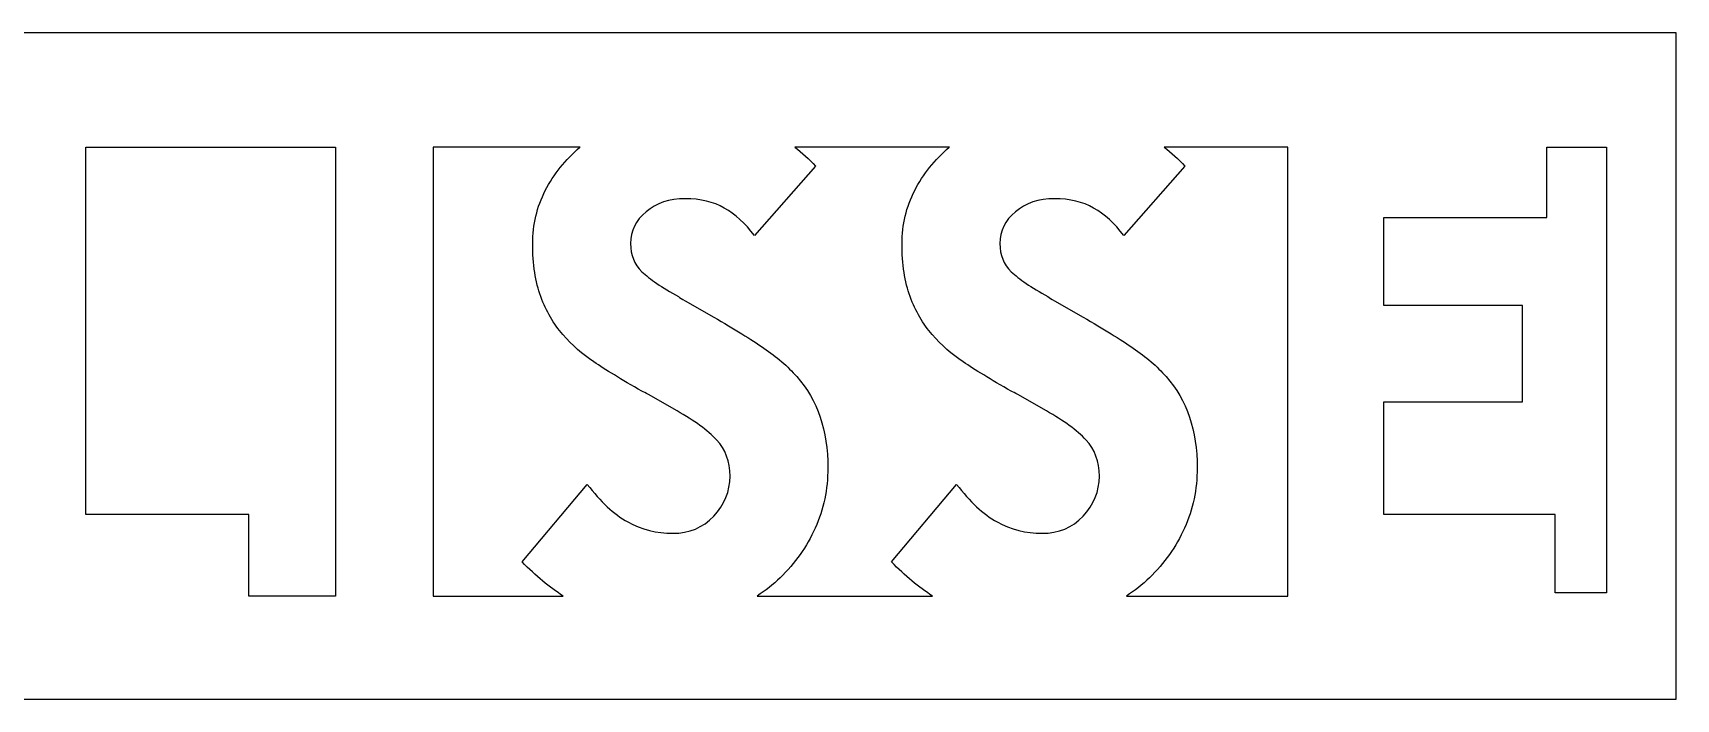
# Model space of a CAD drawing. Extents: x -1 to 338, y -185 to -55.
# Drawn here: x 245.8 to 337.4, y -184.9 to -147.8 of the extents above; entities that cross this region are included whole.
import ezdxf

# ---------------------------------------------------------------- set-up
doc = ezdxf.new("R2010")
doc.units = 0
doc.layers.add('CALQUE_1', color=7, linetype='CONTINUOUS')

msp = doc.modelspace()

# ---------------------------------------------------------------- linework, layer by layer
at = {"layer": 'CALQUE_1', "color": 250}
for points in [[(0, -147.781), (0, -184.899), (337.438, -184.899), (337.438, -147.781), (0, -147.781)], [(262.665, -179.157), (257.844, -179.157), (257.844, -174.616), (248.75, -174.616), (248.75, -154.145), (262.665, -154.145), (262.665, -179.157)], [(333.563, -178.98), (333.563, -178.98), (330.69, -178.98), (330.69, -174.616), (321.14, -174.616), (321.14, -168.341), (328.871, -168.341), (328.871, -162.975), (321.14, -162.975), (321.14, -158.064), (330.235, -158.064), (330.235, -154.145), (330.69, -154.145), (333.563, -154.145), (333.563, -154.145), (333.563, -178.98)]]:
    msp.add_lwpolyline(points, dxfattribs=at)
for points, knots in [([(283.764, -174.707), (283.157, -175.344), (282.399, -175.662), (281.49, -175.662), (280.58, -175.662), (279.739, -175.45), (278.966, -175.026), (278.193, -174.601), (277.443, -173.904), (276.715, -172.934), (276.715, -172.934), (273.077, -177.254), (273.077, -177.254), (273.839, -178.034), (274.604, -178.668), (275.371, -179.157), (275.371, -179.157), (268.121, -179.157), (268.121, -179.157), (268.121, -179.157), (268.121, -154.145), (268.121, -154.145), (268.121, -154.145), (276.317, -154.145), (276.317, -154.145), (276.313, -154.148), (276.309, -154.151), (276.306, -154.154), (275.487, -154.851), (274.843, -155.654), (274.373, -156.564), (273.903, -157.473), (273.669, -158.458), (273.669, -159.519), (273.669, -160.672), (273.82, -161.657), (274.123, -162.475), (274.426, -163.294), (274.835, -163.998), (275.351, -164.589), (275.866, -165.181), (276.442, -165.689), (277.079, -166.113), (277.716, -166.538), (278.609, -167.084), (279.762, -167.75), (279.853, -167.78), (279.974, -167.841), (280.126, -167.932), (280.126, -167.932), (281.717, -168.841), (281.717, -168.841), (282.687, -169.387), (283.422, -169.925), (283.922, -170.455), (284.423, -170.986), (284.673, -171.661), (284.673, -172.479), (284.673, -173.328), (284.369, -174.07), (283.764, -174.707)], [0, 0, 0, 0, 1, 1, 1, 2, 2, 2, 3, 3, 3, 4, 4, 4, 5, 5, 5, 6, 6, 6, 7, 7, 7, 8, 8, 8, 9, 9, 9, 10, 10, 10, 11, 11, 11, 12, 12, 12, 13, 13, 13, 14, 14, 14, 15, 15, 15, 16, 16, 16, 17, 17, 17, 18, 18, 18, 19, 19, 19, 20, 20, 20, 20]), ([(304.362, -174.707), (303.755, -175.344), (302.998, -175.662), (302.088, -175.662), (301.179, -175.662), (300.338, -175.45), (299.565, -175.026), (298.791, -174.601), (298.041, -173.904), (297.313, -172.934), (297.313, -172.934), (293.676, -177.254), (293.676, -177.254), (294.437, -178.034), (295.202, -178.668), (295.969, -179.157), (295.969, -179.157), (286.193, -179.157), (286.193, -179.157), (286.648, -178.859), (287.075, -178.521), (287.469, -178.14), (288.303, -177.337), (288.954, -176.412), (289.425, -175.367), (289.894, -174.321), (290.13, -173.207), (290.13, -172.024), (290.13, -169.933), (289.553, -168.235), (288.402, -166.931), (287.886, -166.356), (287.272, -165.825), (286.56, -165.34), (285.847, -164.855), (284.915, -164.279), (283.764, -163.612), (283.764, -163.612), (282.172, -162.702), (282.172, -162.702), (281.99, -162.611), (281.868, -162.536), (281.808, -162.475), (280.868, -161.96), (280.186, -161.498), (279.762, -161.088), (279.337, -160.679), (279.125, -160.156), (279.125, -159.519), (279.125, -158.822), (279.413, -158.231), (279.989, -157.746), (280.565, -157.261), (281.292, -157.018), (282.172, -157.018), (283.02, -157.018), (283.748, -157.193), (284.355, -157.541), (284.961, -157.89), (285.521, -158.398), (286.037, -159.065), (286.037, -159.065), (289.447, -155.2), (289.447, -155.2), (289.077, -154.812), (288.692, -154.461), (288.295, -154.145), (288.295, -154.145), (296.915, -154.145), (296.915, -154.145), (296.912, -154.148), (296.908, -154.151), (296.904, -154.154), (296.086, -154.851), (295.441, -155.654), (294.972, -156.564), (294.501, -157.473), (294.267, -158.458), (294.267, -159.519), (294.267, -160.672), (294.418, -161.657), (294.722, -162.475), (295.024, -163.294), (295.434, -163.998), (295.949, -164.589), (296.464, -165.181), (297.041, -165.689), (297.678, -166.113), (298.314, -166.538), (299.208, -167.084), (300.36, -167.75), (300.451, -167.78), (300.572, -167.841), (300.724, -167.932), (300.724, -167.932), (302.316, -168.841), (302.316, -168.841), (303.285, -169.387), (304.021, -169.925), (304.521, -170.455), (305.021, -170.986), (305.271, -171.661), (305.271, -172.479), (305.271, -173.328), (304.968, -174.07), (304.362, -174.707)], [0, 0, 0, 0, 1, 1, 1, 2, 2, 2, 3, 3, 3, 4, 4, 4, 5, 5, 5, 6, 6, 6, 7, 7, 7, 8, 8, 8, 9, 9, 9, 10, 10, 10, 11, 11, 11, 12, 12, 12, 13, 13, 13, 14, 14, 14, 15, 15, 15, 16, 16, 16, 17, 17, 17, 18, 18, 18, 19, 19, 19, 20, 20, 20, 21, 21, 21, 22, 22, 22, 23, 23, 23, 24, 24, 24, 25, 25, 25, 26, 26, 26, 27, 27, 27, 28, 28, 28, 29, 29, 29, 30, 30, 30, 31, 31, 31, 32, 32, 32, 33, 33, 33, 34, 34, 34, 35, 35, 35, 35]), ([(315.775, -179.157), (315.775, -179.157), (306.791, -179.157), (306.791, -179.157), (307.247, -178.859), (307.673, -178.521), (308.068, -178.14), (308.901, -177.337), (309.553, -176.412), (310.023, -175.367), (310.493, -174.321), (310.728, -173.207), (310.728, -172.024), (310.728, -169.933), (310.152, -168.235), (309, -166.931), (308.484, -166.356), (307.87, -165.825), (307.158, -165.34), (306.446, -164.855), (305.514, -164.279), (304.362, -163.612), (304.362, -163.612), (302.77, -162.702), (302.77, -162.702), (302.588, -162.611), (302.467, -162.536), (302.407, -162.475), (301.467, -161.96), (300.785, -161.498), (300.36, -161.088), (299.935, -160.679), (299.724, -160.156), (299.724, -159.519), (299.724, -158.822), (300.011, -158.231), (300.587, -157.746), (301.163, -157.261), (301.891, -157.018), (302.77, -157.018), (303.619, -157.018), (304.346, -157.193), (304.953, -157.541), (305.559, -157.89), (306.12, -158.398), (306.635, -159.065), (306.635, -159.065), (310.046, -155.2), (310.046, -155.2), (309.675, -154.812), (309.291, -154.461), (308.894, -154.145), (308.894, -154.145), (315.775, -154.145), (315.775, -154.145), (315.775, -154.145), (315.775, -179.157), (315.775, -179.157)], [0, 0, 0, 0, 1, 1, 1, 2, 2, 2, 3, 3, 3, 4, 4, 4, 5, 5, 5, 6, 6, 6, 7, 7, 7, 8, 8, 8, 9, 9, 9, 10, 10, 10, 11, 11, 11, 12, 12, 12, 13, 13, 13, 14, 14, 14, 15, 15, 15, 16, 16, 16, 17, 17, 17, 18, 18, 18, 19, 19, 19, 19])]:
    msp.add_open_spline(points, degree=3, knots=knots, dxfattribs=at)

doc.saveas('drawing.dxf')
